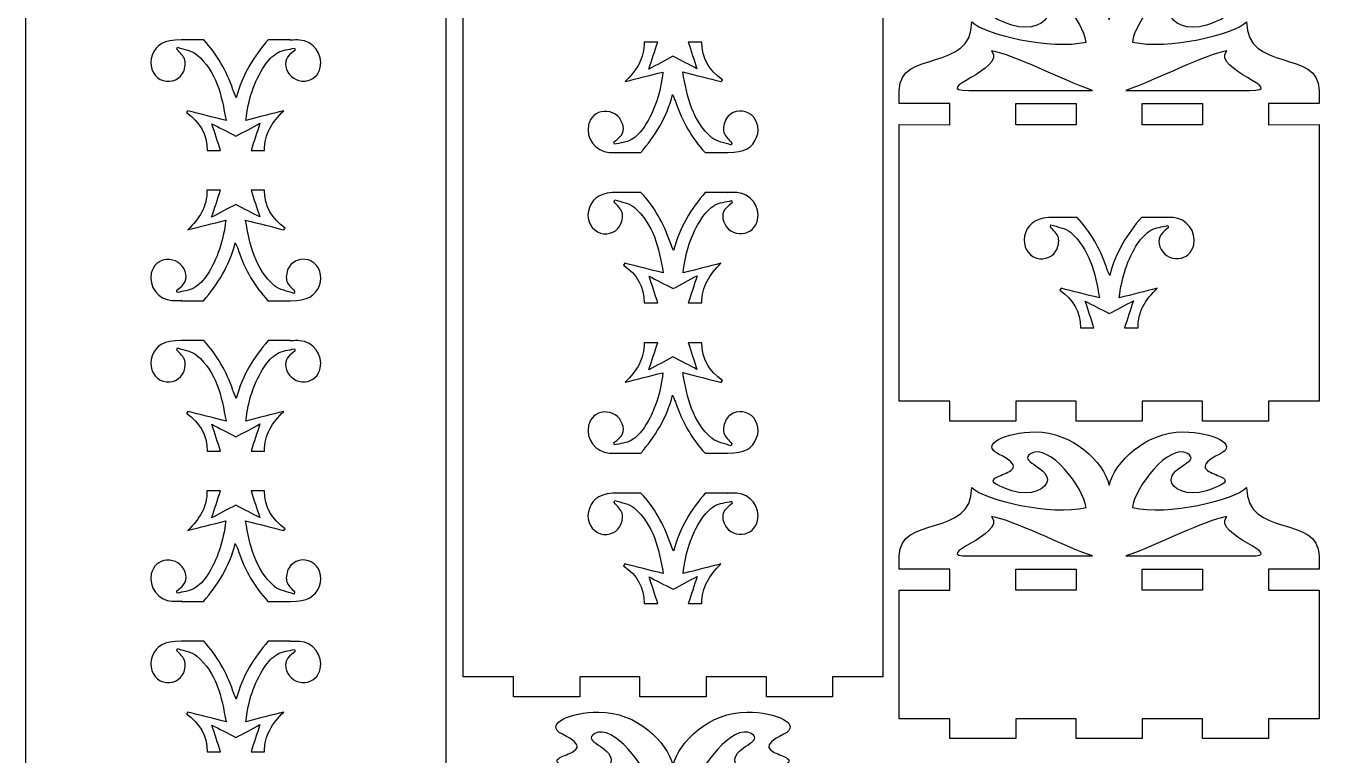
# Model space of a CAD drawing. Extents: x 4 to 934, y -398 to -4.
# Drawn here: x 734.4 to 930.3, y -216.7 to -106.2 of the extents above; entities that cross this region are included whole.
import ezdxf

# ---------------------------------------------------------------- set-up
doc = ezdxf.new("R2010")
doc.units = 0
doc.header["$MEASUREMENT"] = 0
doc.layers.add('LAYER_1', color=7, linetype='CONTINUOUS')

msp = doc.modelspace()

# ---------------------------------------------------------------- linework, layer by layer
at = {"layer": 'LAYER_1'}
for points in [[(884.38, -117.96), (893.51, -117.96), (893.51, -121.16), (884.38, -121.16), (884.38, -117.96)], [(912.64, -121.16), (903.51, -121.16), (903.51, -117.96), (912.64, -117.96), (912.64, -121.16)], [(893.51, -191.71), (884.38, -191.71), (884.38, -188.51), (893.51, -188.51), (893.51, -191.71)], [(912.65, -191.71), (903.51, -191.71), (903.51, -188.51), (912.65, -188.51), (912.65, -191.71)]]:
    msp.add_lwpolyline(points, dxfattribs=at)
for points, knots in [([(798.03, -24.79), (798.03, -24.79), (798.03, -22.79), (798.03, -22.79), (798.03, -16.47), (787.05, -20.17), (787.05, -12.41), (785.11, -14.34), (775.11, -16.7), (769.75, -15.47), (770.1, -12.37), (775.35, -5.68), (778.08, -7.27), (780.17, -8.47), (775.6, -9.21), (775.6, -11.31), (775.6, -12.57), (778.08, -13.86), (780.99, -12.91), (789.34, -10.18), (775.67, -10.97), (782.99, -7.36), (785.94, -5.9), (781.9, -4), (777.45, -4), (771.73, -4), (767.14, -8.52), (766.24, -12.05), (765.34, -8.52), (760.75, -4), (755.03, -4), (750.58, -4), (746.54, -5.9), (749.49, -7.36), (756.81, -10.97), (743.14, -10.18), (751.49, -12.91), (754.4, -13.86), (756.88, -12.57), (756.88, -11.31), (756.88, -9.21), (752.3, -8.47), (754.4, -7.27), (757.13, -5.68), (762.38, -12.37), (762.73, -15.47), (757.36, -16.7), (747.36, -14.34), (745.43, -12.41), (745.43, -20.17), (734.44, -16.47), (734.44, -22.79), (734.44, -22.79), (734.44, -24.79), (734.44, -24.79), (734.44, -24.79), (742.09, -24.79), (742.09, -24.79), (742.09, -24.79), (742.09, -28.2), (742.09, -28.2), (742.09, -28.2), (734.44, -28.19), (734.44, -28.19), (734.44, -28.19), (734.44, -227.29), (734.44, -227.29), (734.44, -227.29), (742.09, -227.29), (742.09, -227.29), (742.09, -227.29), (742.09, -230.29), (742.09, -230.29), (742.09, -230.29), (752.1, -230.29), (752.1, -230.29), (752.1, -230.29), (752.1, -227.29), (752.1, -227.29), (752.1, -227.29), (761.23, -227.29), (761.23, -227.29), (761.23, -227.29), (761.23, -230.29), (761.23, -230.29), (761.23, -230.29), (771.24, -230.29), (771.24, -230.29), (771.24, -230.29), (771.24, -227.29), (771.24, -227.29), (771.24, -227.29), (780.37, -227.29), (780.37, -227.29), (780.37, -227.29), (780.37, -230.29), (780.37, -230.29), (780.37, -230.29), (790.38, -230.29), (790.38, -230.29), (790.38, -230.29), (790.38, -227.29), (790.38, -227.29), (790.38, -227.29), (798.03, -227.29), (798.03, -227.29), (798.03, -227.29), (798.03, -28.19), (798.03, -28.19), (798.03, -28.19), (790.38, -28.2), (790.38, -28.2), (790.38, -28.2), (790.38, -24.79), (790.38, -24.79), (790.38, -24.79), (798.03, -24.79), (798.03, -24.79)], [0, 0, 0, 0, 1, 1, 1, 2, 2, 2, 3, 3, 3, 4, 4, 4, 5, 5, 5, 6, 6, 6, 7, 7, 7, 8, 8, 8, 9, 9, 9, 10, 10, 10, 11, 11, 11, 12, 12, 12, 13, 13, 13, 14, 14, 14, 15, 15, 15, 16, 16, 16, 17, 17, 17, 18, 18, 18, 19, 19, 19, 20, 20, 20, 21, 21, 21, 22, 22, 22, 23, 23, 23, 24, 24, 24, 25, 25, 25, 26, 26, 26, 27, 27, 27, 28, 28, 28, 29, 29, 29, 30, 30, 30, 31, 31, 31, 32, 32, 32, 33, 33, 33, 34, 34, 34, 35, 35, 35, 36, 36, 36, 37, 37, 37, 38, 38, 38, 39, 39, 39, 39]), ([(864.25, -24.79), (864.25, -24.79), (864.25, -22.79), (864.25, -22.79), (864.25, -16.47), (853.26, -20.17), (853.26, -12.41), (851.33, -14.34), (841.33, -16.7), (835.96, -15.47), (836.32, -12.37), (841.56, -5.68), (844.3, -7.27), (846.39, -8.47), (841.82, -9.21), (841.82, -11.31), (841.82, -12.57), (844.3, -13.86), (847.21, -12.91), (855.56, -10.18), (841.89, -10.97), (849.21, -7.36), (852.15, -5.9), (848.12, -4), (843.66, -4), (837.95, -4), (833.36, -8.52), (832.46, -12.05), (831.56, -8.52), (826.96, -4), (821.25, -4), (816.79, -4), (812.76, -5.9), (815.7, -7.36), (823.02, -10.97), (809.35, -10.18), (817.7, -12.91), (820.61, -13.86), (823.09, -12.57), (823.09, -11.31), (823.09, -9.21), (818.52, -8.47), (820.61, -7.27), (823.35, -5.68), (828.6, -12.37), (828.95, -15.47), (823.58, -16.7), (813.58, -14.34), (811.65, -12.41), (811.65, -20.17), (800.66, -16.47), (800.66, -22.79), (800.66, -22.79), (800.66, -24.79), (800.66, -24.79), (800.66, -24.79), (808.31, -24.79), (808.31, -24.79), (808.31, -24.79), (808.31, -28.2), (808.31, -28.2), (808.31, -28.2), (800.66, -28.19), (800.66, -28.19), (800.66, -28.19), (800.66, -204.84), (800.66, -204.84), (800.66, -204.84), (808.31, -204.84), (808.31, -204.84), (808.31, -204.84), (808.31, -207.83), (808.31, -207.83), (808.31, -207.83), (818.32, -207.83), (818.32, -207.83), (818.32, -207.83), (818.32, -204.84), (818.32, -204.84), (818.32, -204.84), (827.45, -204.84), (827.45, -204.84), (827.45, -204.84), (827.45, -207.83), (827.45, -207.83), (827.45, -207.83), (837.46, -207.83), (837.46, -207.83), (837.46, -207.83), (837.46, -204.84), (837.46, -204.84), (837.46, -204.84), (846.59, -204.84), (846.59, -204.84), (846.59, -204.84), (846.59, -207.83), (846.59, -207.83), (846.59, -207.83), (856.6, -207.83), (856.6, -207.83), (856.6, -207.83), (856.6, -204.84), (856.6, -204.84), (856.6, -204.84), (864.25, -204.84), (864.25, -204.84), (864.25, -204.84), (864.25, -28.19), (864.25, -28.19), (864.25, -28.19), (856.6, -28.2), (856.6, -28.2), (856.6, -28.2), (856.6, -24.79), (856.6, -24.79), (856.6, -24.79), (864.25, -24.79), (864.25, -24.79)], [0, 0, 0, 0, 1, 1, 1, 2, 2, 2, 3, 3, 3, 4, 4, 4, 5, 5, 5, 6, 6, 6, 7, 7, 7, 8, 8, 8, 9, 9, 9, 10, 10, 10, 11, 11, 11, 12, 12, 12, 13, 13, 13, 14, 14, 14, 15, 15, 15, 16, 16, 16, 17, 17, 17, 18, 18, 18, 19, 19, 19, 20, 20, 20, 21, 21, 21, 22, 22, 22, 23, 23, 23, 24, 24, 24, 25, 25, 25, 26, 26, 26, 27, 27, 27, 28, 28, 28, 29, 29, 29, 30, 30, 30, 31, 31, 31, 32, 32, 32, 33, 33, 33, 34, 34, 34, 35, 35, 35, 36, 36, 36, 37, 37, 37, 38, 38, 38, 39, 39, 39, 39]), ([(930.3, -117.96), (930.3, -117.96), (930.3, -115.96), (930.3, -115.96), (930.3, -109.63), (919.32, -113.33), (919.32, -105.57), (917.39, -107.51), (907.38, -109.87), (902.02, -108.63), (902.37, -105.53), (907.62, -98.84), (910.35, -100.43), (912.45, -101.64), (907.87, -102.37), (907.87, -104.48), (907.87, -105.73), (910.35, -107.03), (913.26, -106.07), (921.61, -103.34), (907.94, -104.13), (915.26, -100.52), (918.21, -99.06), (914.17, -97.16), (909.72, -97.16), (904, -97.16), (899.41, -101.68), (898.51, -105.22), (897.61, -101.68), (893.02, -97.16), (887.3, -97.16), (882.85, -97.16), (878.81, -99.06), (881.76, -100.52), (889.08, -104.13), (875.41, -103.34), (883.76, -106.07), (886.67, -107.03), (889.15, -105.73), (889.15, -104.48), (889.15, -102.37), (884.57, -101.64), (886.67, -100.43), (889.4, -98.84), (894.65, -105.53), (895.01, -108.63), (889.64, -109.87), (879.63, -107.51), (877.7, -105.57), (877.7, -113.33), (866.72, -109.63), (866.72, -115.96), (866.72, -115.96), (866.72, -117.96), (866.72, -117.96), (866.72, -117.96), (874.36, -117.96), (874.36, -117.96), (874.36, -117.96), (874.36, -121.16), (874.36, -121.16), (874.36, -121.16), (866.72, -121.15), (866.72, -121.15), (866.72, -121.15), (866.72, -163.07), (866.72, -163.07), (866.72, -163.07), (874.36, -163.07), (874.36, -163.07), (874.36, -163.07), (874.36, -166.07), (874.36, -166.07), (874.36, -166.07), (884.38, -166.07), (884.38, -166.07), (884.38, -166.07), (884.38, -163.07), (884.38, -163.07), (884.38, -163.07), (893.51, -163.07), (893.51, -163.07), (893.51, -163.07), (893.51, -166.07), (893.51, -166.07), (893.51, -166.07), (903.51, -166.07), (903.51, -166.07), (903.51, -166.07), (903.51, -163.07), (903.51, -163.07), (903.51, -163.07), (912.64, -163.07), (912.64, -163.07), (912.64, -163.07), (912.64, -166.07), (912.64, -166.07), (912.64, -166.07), (922.66, -166.07), (922.66, -166.07), (922.66, -166.07), (922.66, -163.07), (922.66, -163.07), (922.66, -163.07), (930.3, -163.07), (930.3, -163.07), (930.3, -163.07), (930.3, -121.15), (930.3, -121.15), (930.3, -121.15), (922.66, -121.16), (922.66, -121.16), (922.66, -121.16), (922.66, -117.96), (922.66, -117.96), (922.66, -117.96), (930.3, -117.96), (930.3, -117.96)], [0, 0, 0, 0, 1, 1, 1, 2, 2, 2, 3, 3, 3, 4, 4, 4, 5, 5, 5, 6, 6, 6, 7, 7, 7, 8, 8, 8, 9, 9, 9, 10, 10, 10, 11, 11, 11, 12, 12, 12, 13, 13, 13, 14, 14, 14, 15, 15, 15, 16, 16, 16, 17, 17, 17, 18, 18, 18, 19, 19, 19, 20, 20, 20, 21, 21, 21, 22, 22, 22, 23, 23, 23, 24, 24, 24, 25, 25, 25, 26, 26, 26, 27, 27, 27, 28, 28, 28, 29, 29, 29, 30, 30, 30, 31, 31, 31, 32, 32, 32, 33, 33, 33, 34, 34, 34, 35, 35, 35, 36, 36, 36, 37, 37, 37, 38, 38, 38, 39, 39, 39, 39]), ([(779.04, -112.49), (778.77, -113.66), (777.86, -114.47), (776.72, -114.55), (775.44, -114.64), (774.35, -113.94), (773.93, -112.76), (773.51, -111.58), (773.85, -110.83), (775.19, -109.91), (775.17, -109.79), (775.14, -109.67), (775.12, -109.55), (774.25, -109.77), (773.28, -109.83), (772.54, -110.27), (771.77, -110.73), (771.08, -111.47), (770.58, -112.23), (768.98, -114.69), (768.12, -117.41), (767.76, -120.5), (769.81, -119.99), (771.65, -119.52), (773.49, -119.05), (771.77, -120.74), (770.55, -122.58), (770.6, -125.05), (770.6, -125.05), (768.55, -125.05), (768.55, -125.05), (769, -123.69), (769.45, -122.33), (769.9, -120.95), (768.74, -121.57), (767.45, -122.26), (766.25, -122.9), (764.95, -122.22), (763.68, -121.56), (762.61, -121.01), (763.05, -122.36), (763.49, -123.7), (763.93, -125.05), (763.93, -125.05), (761.88, -125.05), (761.88, -125.05), (761.89, -122.6), (760.77, -120.73), (758.75, -119.32), (758.82, -119.23), (758.88, -119.14), (758.95, -119.05), (760.8, -119.52), (762.65, -119.99), (764.76, -120.52), (764.09, -116.68), (763.31, -113.11), (760.36, -110.56), (759.61, -109.91), (758.41, -109.79), (757.42, -109.42), (757.39, -109.53), (757.36, -109.63), (757.33, -109.74), (757.75, -110.28), (758.39, -110.77), (758.53, -111.37), (758.68, -112), (758.51, -112.83), (758.18, -113.39), (757.48, -114.57), (755.94, -114.9), (754.8, -114.3), (753.57, -113.64), (753.03, -112.04), (753.57, -110.63), (754.19, -109), (755.38, -108.33), (757.95, -108.31), (757.95, -108.31), (761.39, -108.31), (761.39, -108.31), (763.39, -110.5), (764.87, -113.03), (765.8, -115.87), (765.9, -116.17), (766.04, -116.45), (766.31, -117.09), (767.22, -113.56), (769, -110.79), (771.12, -108.31), (771.12, -108.31), (774.46, -108.31), (774.46, -108.31), (774.46, -108.32), (774.45, -108.32), (774.44, -108.33), (775.13, -108.33), (775.52, -108.31), (775.91, -108.33), (777.97, -108.46), (779.48, -110.47), (779.04, -112.49)], [0, 0, 0, 0, 1, 1, 1, 2, 2, 2, 3, 3, 3, 4, 4, 4, 5, 5, 5, 6, 6, 6, 7, 7, 7, 8, 8, 8, 9, 9, 9, 10, 10, 10, 11, 11, 11, 12, 12, 12, 13, 13, 13, 14, 14, 14, 15, 15, 15, 16, 16, 16, 17, 17, 17, 18, 18, 18, 19, 19, 19, 20, 20, 20, 21, 21, 21, 22, 22, 22, 23, 23, 23, 24, 24, 24, 25, 25, 25, 26, 26, 26, 27, 27, 27, 28, 28, 28, 29, 29, 29, 30, 30, 30, 31, 31, 31, 32, 32, 32, 33, 33, 33, 34, 34, 34, 34]), ([(845.12, -123.06), (844.5, -124.69), (843.31, -125.36), (840.74, -125.37), (840.74, -125.37), (837.3, -125.37), (837.3, -125.37), (835.3, -123.18), (833.82, -120.66), (832.89, -117.81), (832.79, -117.52), (832.65, -117.23), (832.38, -116.59), (831.48, -120.12), (829.69, -122.9), (827.57, -125.37), (827.57, -125.37), (824.23, -125.37), (824.23, -125.37), (824.24, -125.37), (824.24, -125.36), (824.25, -125.35), (823.56, -125.35), (823.17, -125.37), (822.78, -125.35), (820.73, -125.22), (819.21, -123.21), (819.66, -121.2), (819.92, -120.03), (820.83, -119.21), (821.97, -119.14), (823.25, -119.04), (824.34, -119.74), (824.76, -120.92), (825.18, -122.1), (824.84, -122.85), (823.5, -123.77), (823.53, -123.89), (823.55, -124.01), (823.58, -124.13), (824.44, -123.91), (825.41, -123.86), (826.15, -123.42), (826.92, -122.96), (827.61, -122.22), (828.11, -121.45), (829.71, -119), (830.57, -116.27), (830.93, -113.18), (828.88, -113.7), (827.04, -114.16), (825.2, -114.63), (826.92, -112.94), (828.14, -111.1), (828.09, -108.64), (828.09, -108.64), (830.14, -108.64), (830.14, -108.64), (829.69, -110), (829.25, -111.36), (828.79, -112.74), (829.95, -112.12), (831.24, -111.42), (832.44, -110.79), (833.74, -111.46), (835.01, -112.12), (836.08, -112.68), (835.64, -111.32), (835.2, -109.98), (834.76, -108.64), (834.76, -108.64), (836.81, -108.64), (836.81, -108.64), (836.8, -111.08), (837.92, -112.95), (839.94, -114.36), (839.87, -114.45), (839.81, -114.55), (839.74, -114.63), (837.89, -114.17), (836.04, -113.7), (833.93, -113.17), (834.6, -117), (835.38, -120.57), (838.33, -123.13), (839.08, -123.77), (840.28, -123.89), (841.28, -124.26), (841.3, -124.16), (841.33, -124.05), (841.36, -123.94), (840.94, -123.4), (840.3, -122.91), (840.16, -122.31), (840.01, -121.69), (840.18, -120.85), (840.51, -120.29), (841.21, -119.11), (842.75, -118.78), (843.89, -119.39), (845.12, -120.04), (845.66, -121.64), (845.12, -123.06)], [0, 0, 0, 0, 1, 1, 1, 2, 2, 2, 3, 3, 3, 4, 4, 4, 5, 5, 5, 6, 6, 6, 7, 7, 7, 8, 8, 8, 9, 9, 9, 10, 10, 10, 11, 11, 11, 12, 12, 12, 13, 13, 13, 14, 14, 14, 15, 15, 15, 16, 16, 16, 17, 17, 17, 18, 18, 18, 19, 19, 19, 20, 20, 20, 21, 21, 21, 22, 22, 22, 23, 23, 23, 24, 24, 24, 25, 25, 25, 26, 26, 26, 27, 27, 27, 28, 28, 28, 29, 29, 29, 30, 30, 30, 31, 31, 31, 32, 32, 32, 33, 33, 33, 34, 34, 34, 34]), ([(880.7, -109.98), (883.99, -110.5), (891.32, -114.35), (895.99, -115.96), (895.99, -115.96), (877.23, -115.96), (877.23, -115.96), (871.12, -115.96), (883.05, -112.8), (880.7, -109.98)], [0, 0, 0, 0, 1, 1, 1, 2, 2, 2, 3, 3, 3, 3]), ([(919.79, -115.96), (919.79, -115.96), (901.04, -115.96), (901.04, -115.96), (905.7, -114.35), (913.03, -110.5), (916.32, -109.98), (913.97, -112.8), (925.91, -115.96), (919.79, -115.96)], [0, 0, 0, 0, 1, 1, 1, 2, 2, 2, 3, 3, 3, 3]), ([(757.36, -146.59), (758.23, -146.36), (759.19, -146.31), (759.93, -145.87), (760.71, -145.41), (761.4, -144.67), (761.89, -143.91), (763.5, -141.45), (764.36, -138.73), (764.71, -135.63), (762.66, -136.15), (760.82, -136.62), (758.98, -137.08), (760.7, -135.4), (761.92, -133.56), (761.87, -131.09), (761.87, -131.09), (763.93, -131.09), (763.93, -131.09), (763.48, -132.45), (763.03, -133.81), (762.57, -135.19), (763.74, -134.57), (765.03, -133.88), (766.22, -133.24), (767.52, -133.92), (768.79, -134.58), (769.87, -135.13), (769.42, -133.78), (768.98, -132.43), (768.55, -131.09), (768.55, -131.09), (770.6, -131.09), (770.6, -131.09), (770.59, -133.54), (771.7, -135.41), (773.72, -136.82), (773.66, -136.91), (773.59, -137), (773.52, -137.09), (771.68, -136.62), (769.82, -136.15), (767.72, -135.62), (768.38, -139.46), (769.17, -143.03), (772.12, -145.58), (772.87, -146.23), (774.07, -146.35), (775.06, -146.72), (775.09, -146.61), (775.12, -146.5), (775.14, -146.4), (774.72, -145.86), (774.09, -145.37), (773.94, -144.76), (773.8, -144.14), (773.97, -143.31), (774.3, -142.74), (774.99, -141.57), (776.53, -141.24), (777.67, -141.84), (778.9, -142.5), (779.44, -144.09), (778.9, -145.51), (778.29, -147.14), (777.1, -147.81), (774.52, -147.83), (774.52, -147.83), (771.09, -147.83), (771.09, -147.83), (769.09, -145.63), (767.61, -143.11), (766.67, -140.27), (766.58, -139.97), (766.43, -139.69), (766.16, -139.04), (765.26, -142.58), (763.48, -145.35), (761.35, -147.83), (761.35, -147.83), (758.01, -147.83), (758.01, -147.83), (758.02, -147.82), (758.03, -147.81), (758.04, -147.81), (757.34, -147.81), (756.96, -147.83), (756.57, -147.8), (754.51, -147.68), (753, -145.67), (753.44, -143.65), (753.7, -142.48), (754.61, -141.67), (755.75, -141.59), (757.04, -141.5), (758.13, -142.2), (758.55, -143.38), (758.96, -144.56), (758.63, -145.3), (757.29, -146.22), (757.31, -146.35), (757.34, -146.47), (757.36, -146.59)], [0, 0, 0, 0, 1, 1, 1, 2, 2, 2, 3, 3, 3, 4, 4, 4, 5, 5, 5, 6, 6, 6, 7, 7, 7, 8, 8, 8, 9, 9, 9, 10, 10, 10, 11, 11, 11, 12, 12, 12, 13, 13, 13, 14, 14, 14, 15, 15, 15, 16, 16, 16, 17, 17, 17, 18, 18, 18, 19, 19, 19, 20, 20, 20, 21, 21, 21, 22, 22, 22, 23, 23, 23, 24, 24, 24, 25, 25, 25, 26, 26, 26, 27, 27, 27, 28, 28, 28, 29, 29, 29, 30, 30, 30, 31, 31, 31, 32, 32, 32, 33, 33, 33, 34, 34, 34, 34]), ([(842.12, -131.44), (844.18, -131.56), (845.69, -133.58), (845.25, -135.59), (844.99, -136.76), (844.08, -137.57), (842.94, -137.65), (841.65, -137.74), (840.56, -137.05), (840.14, -135.86), (839.73, -134.68), (840.06, -133.94), (841.41, -133.02), (841.38, -132.9), (841.35, -132.78), (841.33, -132.65), (840.46, -132.88), (839.5, -132.93), (838.76, -133.37), (837.98, -133.83), (837.29, -134.57), (836.8, -135.34), (835.19, -137.79), (834.33, -140.52), (833.98, -143.61), (836.03, -143.09), (837.87, -142.62), (839.71, -142.16), (837.99, -143.85), (836.77, -145.69), (836.82, -148.15), (836.82, -148.15), (834.76, -148.15), (834.76, -148.15), (835.21, -146.79), (835.66, -145.43), (836.12, -144.05), (834.95, -144.67), (833.66, -145.36), (832.47, -146), (831.17, -145.32), (829.9, -144.67), (828.83, -144.11), (829.27, -145.47), (829.7, -146.81), (830.15, -148.15), (830.15, -148.15), (828.09, -148.15), (828.09, -148.15), (828.1, -145.7), (826.99, -143.83), (824.97, -142.43), (825.03, -142.33), (825.1, -142.24), (825.17, -142.15), (827.02, -142.62), (828.87, -143.09), (830.97, -143.62), (830.31, -139.78), (829.52, -136.22), (826.57, -133.66), (825.82, -133.01), (824.62, -132.89), (823.63, -132.53), (823.6, -132.63), (823.57, -132.74), (823.55, -132.84), (823.97, -133.38), (824.61, -133.88), (824.75, -134.48), (824.89, -135.1), (824.73, -135.94), (824.4, -136.5), (823.7, -137.67), (822.16, -138), (821.02, -137.4), (819.78, -136.75), (819.25, -135.15), (819.78, -133.73), (820.4, -132.1), (821.59, -131.43), (824.17, -131.42), (824.17, -131.42), (827.6, -131.42), (827.6, -131.42), (829.6, -133.61), (831.08, -136.13), (832.02, -138.98), (832.11, -139.27), (832.26, -139.55), (832.53, -140.2), (833.43, -136.67), (835.22, -133.89), (837.34, -131.42), (837.34, -131.42), (840.68, -131.42), (840.68, -131.42), (840.67, -131.42), (840.66, -131.43), (840.65, -131.43), (841.35, -131.43), (841.74, -131.42), (842.12, -131.44)], [0, 0, 0, 0, 1, 1, 1, 2, 2, 2, 3, 3, 3, 4, 4, 4, 5, 5, 5, 6, 6, 6, 7, 7, 7, 8, 8, 8, 9, 9, 9, 10, 10, 10, 11, 11, 11, 12, 12, 12, 13, 13, 13, 14, 14, 14, 15, 15, 15, 16, 16, 16, 17, 17, 17, 18, 18, 18, 19, 19, 19, 20, 20, 20, 21, 21, 21, 22, 22, 22, 23, 23, 23, 24, 24, 24, 25, 25, 25, 26, 26, 26, 27, 27, 27, 28, 28, 28, 29, 29, 29, 30, 30, 30, 31, 31, 31, 32, 32, 32, 33, 33, 33, 34, 34, 34, 34]), ([(911.31, -139.38), (911.05, -140.55), (910.14, -141.36), (909, -141.44), (907.71, -141.53), (906.62, -140.83), (906.2, -139.65), (905.79, -138.48), (906.12, -137.73), (907.46, -136.81), (907.44, -136.69), (907.41, -136.57), (907.39, -136.45), (906.52, -136.67), (905.56, -136.72), (904.82, -137.16), (904.04, -137.62), (903.35, -138.36), (902.86, -139.12), (901.25, -141.58), (900.39, -144.31), (900.04, -147.4), (902.09, -146.88), (903.93, -146.42), (905.77, -145.95), (904.04, -147.64), (902.83, -149.47), (902.88, -151.94), (902.88, -151.94), (900.82, -151.94), (900.82, -151.94), (901.27, -150.58), (901.72, -149.22), (902.17, -147.84), (901.01, -148.46), (899.72, -149.15), (898.53, -149.79), (897.23, -149.11), (895.95, -148.46), (894.88, -147.9), (895.33, -149.26), (895.76, -150.6), (896.2, -151.94), (896.2, -151.94), (894.15, -151.94), (894.15, -151.94), (894.16, -149.5), (893.04, -147.63), (891.03, -146.21), (891.09, -146.12), (891.16, -146.04), (891.22, -145.94), (893.07, -146.41), (894.93, -146.88), (897.03, -147.41), (896.37, -143.57), (895.58, -140.01), (892.63, -137.45), (891.88, -136.81), (890.68, -136.68), (889.69, -136.32), (889.69, -136.32), (889.6, -136.63), (889.6, -136.63), (890.03, -137.17), (890.66, -137.66), (890.81, -138.27), (890.95, -138.89), (890.79, -139.72), (890.45, -140.29), (889.76, -141.46), (888.22, -141.79), (887.07, -141.19), (885.84, -140.54), (885.31, -138.94), (885.84, -137.52), (886.46, -135.89), (887.65, -135.22), (890.23, -135.21), (890.23, -135.21), (893.66, -135.21), (893.66, -135.21), (895.66, -137.4), (897.14, -139.92), (898.08, -142.76), (898.17, -143.06), (898.32, -143.35), (898.59, -143.99), (899.49, -140.45), (901.27, -137.68), (903.4, -135.21), (903.4, -135.21), (906.74, -135.21), (906.74, -135.21), (906.73, -135.21), (906.72, -135.22), (906.71, -135.23), (907.41, -135.23), (907.79, -135.21), (908.18, -135.23), (910.24, -135.35), (911.75, -137.37), (911.31, -139.38)], [0, 0, 0, 0, 1, 1, 1, 2, 2, 2, 3, 3, 3, 4, 4, 4, 5, 5, 5, 6, 6, 6, 7, 7, 7, 8, 8, 8, 9, 9, 9, 10, 10, 10, 11, 11, 11, 12, 12, 12, 13, 13, 13, 14, 14, 14, 15, 15, 15, 16, 16, 16, 17, 17, 17, 18, 18, 18, 19, 19, 19, 20, 20, 20, 21, 21, 21, 22, 22, 22, 23, 23, 23, 24, 24, 24, 25, 25, 25, 26, 26, 26, 27, 27, 27, 28, 28, 28, 29, 29, 29, 30, 30, 30, 31, 31, 31, 32, 32, 32, 33, 33, 33, 34, 34, 34, 34]), ([(779.04, -158.04), (778.77, -159.21), (777.86, -160.03), (776.72, -160.11), (775.44, -160.2), (774.35, -159.5), (773.93, -158.32), (773.51, -157.14), (773.85, -156.39), (775.19, -155.47), (775.17, -155.35), (775.14, -155.23), (775.12, -155.11), (774.25, -155.33), (773.28, -155.39), (772.54, -155.82), (771.77, -156.28), (771.08, -157.02), (770.58, -157.79), (768.98, -160.25), (768.12, -162.97), (767.76, -166.06), (769.81, -165.54), (771.65, -165.08), (773.49, -164.61), (771.77, -166.3), (770.55, -168.14), (770.6, -170.61), (770.6, -170.61), (768.55, -170.61), (768.55, -170.61), (769, -169.25), (769.45, -167.89), (769.9, -166.51), (768.74, -167.13), (767.45, -167.82), (766.25, -168.45), (764.95, -167.78), (763.68, -167.12), (762.61, -166.56), (763.05, -167.92), (763.49, -169.26), (763.93, -170.61), (763.93, -170.61), (761.88, -170.61), (761.88, -170.61), (761.89, -168.16), (760.77, -166.29), (758.75, -164.88), (758.82, -164.79), (758.88, -164.7), (758.95, -164.61), (760.8, -165.07), (762.65, -165.54), (764.76, -166.08), (764.09, -162.24), (763.31, -158.67), (760.36, -156.12), (759.61, -155.47), (758.41, -155.35), (757.42, -154.98), (757.39, -155.09), (757.36, -155.19), (757.33, -155.3), (757.75, -155.84), (758.39, -156.33), (758.53, -156.93), (758.68, -157.55), (758.51, -158.39), (758.18, -158.95), (757.48, -160.13), (755.94, -160.46), (754.8, -159.85), (753.57, -159.2), (753.03, -157.6), (753.57, -156.18), (754.19, -154.55), (755.38, -153.88), (757.95, -153.87), (757.95, -153.87), (761.39, -153.87), (761.39, -153.87), (763.39, -156.06), (764.87, -158.58), (765.8, -161.43), (765.9, -161.73), (766.04, -162.01), (766.31, -162.65), (767.22, -159.12), (769, -156.35), (771.12, -153.87), (771.12, -153.87), (774.46, -153.87), (774.46, -153.87), (774.46, -153.87), (774.45, -153.88), (774.44, -153.89), (775.13, -153.89), (775.52, -153.87), (775.91, -153.89), (777.97, -154.02), (779.48, -156.03), (779.04, -158.04)], [0, 0, 0, 0, 1, 1, 1, 2, 2, 2, 3, 3, 3, 4, 4, 4, 5, 5, 5, 6, 6, 6, 7, 7, 7, 8, 8, 8, 9, 9, 9, 10, 10, 10, 11, 11, 11, 12, 12, 12, 13, 13, 13, 14, 14, 14, 15, 15, 15, 16, 16, 16, 17, 17, 17, 18, 18, 18, 19, 19, 19, 20, 20, 20, 21, 21, 21, 22, 22, 22, 23, 23, 23, 24, 24, 24, 25, 25, 25, 26, 26, 26, 27, 27, 27, 28, 28, 28, 29, 29, 29, 30, 30, 30, 31, 31, 31, 32, 32, 32, 33, 33, 33, 34, 34, 34, 34]), ([(845.12, -168.62), (844.5, -170.25), (843.31, -170.92), (840.74, -170.93), (840.74, -170.93), (837.3, -170.93), (837.3, -170.93), (835.3, -168.74), (833.82, -166.22), (832.89, -163.37), (832.79, -163.07), (832.65, -162.79), (832.38, -162.15), (831.48, -165.68), (829.69, -168.45), (827.57, -170.93), (827.57, -170.93), (824.23, -170.93), (824.23, -170.93), (824.24, -170.92), (824.24, -170.92), (824.25, -170.91), (823.56, -170.91), (823.17, -170.93), (822.78, -170.91), (820.73, -170.78), (819.21, -168.77), (819.66, -166.76), (819.92, -165.59), (820.83, -164.77), (821.97, -164.69), (823.25, -164.6), (824.34, -165.3), (824.76, -166.48), (825.18, -167.66), (824.84, -168.41), (823.5, -169.33), (823.53, -169.45), (823.55, -169.57), (823.58, -169.69), (824.44, -169.47), (825.41, -169.41), (826.15, -168.98), (826.92, -168.52), (827.61, -167.78), (828.11, -167.01), (829.71, -164.56), (830.57, -161.83), (830.93, -158.74), (828.88, -159.26), (827.04, -159.72), (825.2, -160.19), (826.92, -158.5), (828.14, -156.66), (828.09, -154.2), (828.09, -154.2), (830.14, -154.2), (830.14, -154.2), (829.69, -155.56), (829.25, -156.91), (828.79, -158.29), (829.95, -157.67), (831.24, -156.98), (832.44, -156.35), (833.74, -157.02), (835.01, -157.68), (836.08, -158.23), (835.64, -156.88), (835.2, -155.54), (834.76, -154.2), (834.76, -154.2), (836.81, -154.2), (836.81, -154.2), (836.8, -156.64), (837.92, -158.51), (839.94, -159.92), (839.87, -160.01), (839.81, -160.1), (839.74, -160.2), (837.89, -159.73), (836.04, -159.26), (833.93, -158.72), (834.6, -162.56), (835.38, -166.13), (838.33, -168.68), (839.08, -169.33), (840.28, -169.46), (841.28, -169.82), (841.3, -169.71), (841.33, -169.61), (841.36, -169.5), (840.94, -168.96), (840.3, -168.47), (840.16, -167.87), (840.01, -167.25), (840.18, -166.41), (840.51, -165.85), (841.21, -164.67), (842.75, -164.34), (843.89, -164.95), (845.12, -165.6), (845.66, -167.2), (845.12, -168.62)], [0, 0, 0, 0, 1, 1, 1, 2, 2, 2, 3, 3, 3, 4, 4, 4, 5, 5, 5, 6, 6, 6, 7, 7, 7, 8, 8, 8, 9, 9, 9, 10, 10, 10, 11, 11, 11, 12, 12, 12, 13, 13, 13, 14, 14, 14, 15, 15, 15, 16, 16, 16, 17, 17, 17, 18, 18, 18, 19, 19, 19, 20, 20, 20, 21, 21, 21, 22, 22, 22, 23, 23, 23, 24, 24, 24, 25, 25, 25, 26, 26, 26, 27, 27, 27, 28, 28, 28, 29, 29, 29, 30, 30, 30, 31, 31, 31, 32, 32, 32, 33, 33, 33, 34, 34, 34, 34]), ([(930.3, -188.51), (930.3, -188.51), (930.3, -186.51), (930.3, -186.51), (930.3, -180.18), (919.32, -183.89), (919.32, -176.13), (917.39, -178.06), (907.38, -180.42), (902.02, -179.18), (902.37, -176.09), (907.62, -169.4), (910.35, -170.98), (912.45, -172.19), (907.87, -172.92), (907.87, -175.03), (907.87, -176.29), (910.36, -177.58), (913.26, -176.63), (921.61, -173.89), (907.94, -174.69), (915.26, -171.07), (918.21, -169.62), (914.17, -167.72), (909.72, -167.72), (904, -167.72), (899.41, -172.24), (898.51, -175.77), (897.61, -172.24), (893.02, -167.72), (887.3, -167.72), (882.85, -167.72), (878.82, -169.62), (881.76, -171.07), (889.08, -174.69), (875.41, -173.89), (883.76, -176.63), (886.67, -177.58), (889.15, -176.29), (889.15, -175.03), (889.15, -172.92), (884.57, -172.19), (886.67, -170.98), (889.4, -169.4), (894.65, -176.09), (895.01, -179.18), (889.64, -180.42), (879.64, -178.06), (877.7, -176.13), (877.7, -183.89), (866.72, -180.18), (866.72, -186.51), (866.72, -186.51), (866.72, -188.51), (866.72, -188.51), (866.72, -188.51), (874.37, -188.51), (874.37, -188.51), (874.37, -188.51), (874.37, -191.71), (874.37, -191.71), (874.37, -191.71), (866.72, -191.71), (866.72, -191.71), (866.72, -191.71), (866.72, -211.18), (866.72, -211.18), (866.72, -211.18), (874.37, -211.17), (874.37, -211.17), (874.37, -211.17), (874.37, -214.17), (874.37, -214.17), (874.37, -214.17), (884.38, -214.17), (884.38, -214.17), (884.38, -214.17), (884.38, -211.17), (884.38, -211.17), (884.38, -211.17), (893.51, -211.17), (893.51, -211.17), (893.51, -211.17), (893.51, -214.17), (893.51, -214.17), (893.51, -214.17), (903.51, -214.17), (903.51, -214.17), (903.51, -214.17), (903.51, -211.17), (903.51, -211.17), (903.51, -211.17), (912.65, -211.17), (912.65, -211.17), (912.65, -211.17), (912.65, -214.17), (912.65, -214.17), (912.65, -214.17), (922.66, -214.17), (922.66, -214.17), (922.66, -214.17), (922.66, -211.17), (922.66, -211.17), (922.66, -211.17), (930.3, -211.18), (930.3, -211.18), (930.3, -211.18), (930.3, -191.71), (930.3, -191.71), (930.3, -191.71), (922.66, -191.71), (922.66, -191.71), (922.66, -191.71), (922.66, -188.51), (922.66, -188.51), (922.66, -188.51), (930.3, -188.51), (930.3, -188.51)], [0, 0, 0, 0, 1, 1, 1, 2, 2, 2, 3, 3, 3, 4, 4, 4, 5, 5, 5, 6, 6, 6, 7, 7, 7, 8, 8, 8, 9, 9, 9, 10, 10, 10, 11, 11, 11, 12, 12, 12, 13, 13, 13, 14, 14, 14, 15, 15, 15, 16, 16, 16, 17, 17, 17, 18, 18, 18, 19, 19, 19, 20, 20, 20, 21, 21, 21, 22, 22, 22, 23, 23, 23, 24, 24, 24, 25, 25, 25, 26, 26, 26, 27, 27, 27, 28, 28, 28, 29, 29, 29, 30, 30, 30, 31, 31, 31, 32, 32, 32, 33, 33, 33, 34, 34, 34, 35, 35, 35, 36, 36, 36, 37, 37, 37, 38, 38, 38, 39, 39, 39, 39]), ([(757.36, -192.15), (758.23, -191.92), (759.19, -191.87), (759.93, -191.43), (760.71, -190.97), (761.4, -190.23), (761.89, -189.47), (763.5, -187.01), (764.36, -184.28), (764.71, -181.19), (762.66, -181.71), (760.82, -182.18), (758.98, -182.64), (760.7, -180.95), (761.92, -179.11), (761.87, -176.65), (761.87, -176.65), (763.93, -176.65), (763.93, -176.65), (763.48, -178.01), (763.03, -179.37), (762.57, -180.75), (763.74, -180.13), (765.03, -179.44), (766.22, -178.8), (767.52, -179.48), (768.79, -180.13), (769.87, -180.69), (769.42, -179.33), (768.98, -177.99), (768.55, -176.65), (768.55, -176.65), (770.6, -176.65), (770.6, -176.65), (770.59, -179.1), (771.7, -180.96), (773.72, -182.37), (773.66, -182.47), (773.59, -182.56), (773.52, -182.65), (771.68, -182.18), (769.82, -181.71), (767.72, -181.18), (768.38, -185.02), (769.17, -188.58), (772.12, -191.14), (772.87, -191.79), (774.07, -191.91), (775.06, -192.27), (775.06, -192.27), (775.14, -191.96), (775.14, -191.96), (774.72, -191.42), (774.09, -190.93), (773.94, -190.32), (773.8, -189.7), (773.97, -188.87), (774.3, -188.3), (774.99, -187.13), (776.53, -186.8), (777.67, -187.4), (778.9, -188.05), (779.44, -189.65), (778.9, -191.07), (778.29, -192.7), (777.1, -193.37), (774.52, -193.39), (774.52, -193.39), (771.09, -193.39), (771.09, -193.39), (769.09, -191.19), (767.61, -188.67), (766.67, -185.83), (766.58, -185.53), (766.43, -185.24), (766.16, -184.6), (765.26, -188.14), (763.48, -190.91), (761.35, -193.39), (761.35, -193.39), (758.01, -193.39), (758.01, -193.39), (758.02, -193.38), (758.03, -193.37), (758.04, -193.36), (757.34, -193.36), (756.96, -193.39), (756.57, -193.36), (754.51, -193.24), (753, -191.22), (753.44, -189.21), (753.7, -188.04), (754.61, -187.23), (755.75, -187.15), (757.04, -187.06), (758.13, -187.75), (758.55, -188.94), (758.96, -190.12), (758.63, -190.86), (757.29, -191.78), (757.31, -191.9), (757.34, -192.02), (757.36, -192.15)], [0, 0, 0, 0, 1, 1, 1, 2, 2, 2, 3, 3, 3, 4, 4, 4, 5, 5, 5, 6, 6, 6, 7, 7, 7, 8, 8, 8, 9, 9, 9, 10, 10, 10, 11, 11, 11, 12, 12, 12, 13, 13, 13, 14, 14, 14, 15, 15, 15, 16, 16, 16, 17, 17, 17, 18, 18, 18, 19, 19, 19, 20, 20, 20, 21, 21, 21, 22, 22, 22, 23, 23, 23, 24, 24, 24, 25, 25, 25, 26, 26, 26, 27, 27, 27, 28, 28, 28, 29, 29, 29, 30, 30, 30, 31, 31, 31, 32, 32, 32, 33, 33, 33, 34, 34, 34, 34]), ([(845.25, -181.15), (844.99, -182.32), (844.08, -183.13), (842.94, -183.21), (841.65, -183.3), (840.56, -182.6), (840.14, -181.42), (839.73, -180.24), (840.06, -179.5), (841.41, -178.58), (841.38, -178.46), (841.35, -178.34), (841.33, -178.22), (840.46, -178.44), (839.5, -178.49), (838.76, -178.93), (837.98, -179.39), (837.29, -180.13), (836.8, -180.89), (835.19, -183.35), (834.33, -186.08), (833.98, -189.17), (836.03, -188.65), (837.87, -188.19), (839.71, -187.72), (837.99, -189.41), (836.77, -191.24), (836.82, -193.71), (836.82, -193.71), (834.76, -193.71), (834.76, -193.71), (835.21, -192.35), (835.66, -190.99), (836.12, -189.61), (834.95, -190.23), (833.66, -190.92), (832.47, -191.56), (831.17, -190.88), (829.9, -190.22), (828.83, -189.67), (829.27, -191.03), (829.7, -192.37), (830.15, -193.71), (830.15, -193.71), (828.09, -193.71), (828.09, -193.71), (828.1, -191.27), (826.99, -189.4), (824.97, -187.98), (825.03, -187.89), (825.1, -187.8), (825.17, -187.71), (827.02, -188.18), (828.87, -188.65), (830.97, -189.18), (830.31, -185.34), (829.52, -181.78), (826.57, -179.22), (825.82, -178.58), (824.62, -178.45), (823.63, -178.08), (823.63, -178.08), (823.55, -178.4), (823.55, -178.4), (823.97, -178.94), (824.61, -179.43), (824.75, -180.04), (824.89, -180.66), (824.73, -181.49), (824.4, -182.06), (823.7, -183.23), (822.16, -183.56), (821.02, -182.96), (819.78, -182.3), (819.25, -180.71), (819.78, -179.29), (820.4, -177.66), (821.59, -176.99), (824.17, -176.97), (824.17, -176.97), (827.6, -176.97), (827.6, -176.97), (829.6, -179.17), (831.08, -181.69), (832.02, -184.53), (832.11, -184.83), (832.26, -185.12), (832.53, -185.76), (833.43, -182.22), (835.22, -179.45), (837.34, -176.97), (837.34, -176.97), (840.68, -176.97), (840.68, -176.97), (840.67, -176.98), (840.66, -176.99), (840.65, -176.99), (841.35, -176.99), (841.74, -176.97), (842.12, -177), (844.18, -177.12), (845.69, -179.14), (845.25, -181.15)], [0, 0, 0, 0, 1, 1, 1, 2, 2, 2, 3, 3, 3, 4, 4, 4, 5, 5, 5, 6, 6, 6, 7, 7, 7, 8, 8, 8, 9, 9, 9, 10, 10, 10, 11, 11, 11, 12, 12, 12, 13, 13, 13, 14, 14, 14, 15, 15, 15, 16, 16, 16, 17, 17, 17, 18, 18, 18, 19, 19, 19, 20, 20, 20, 21, 21, 21, 22, 22, 22, 23, 23, 23, 24, 24, 24, 25, 25, 25, 26, 26, 26, 27, 27, 27, 28, 28, 28, 29, 29, 29, 30, 30, 30, 31, 31, 31, 32, 32, 32, 33, 33, 33, 34, 34, 34, 34]), ([(877.23, -186.51), (871.12, -186.51), (883.05, -183.36), (880.7, -180.54), (883.99, -181.06), (891.32, -184.9), (895.99, -186.51), (895.99, -186.51), (877.23, -186.51), (877.23, -186.51)], [0, 0, 0, 0, 1, 1, 1, 2, 2, 2, 3, 3, 3, 3]), ([(901.04, -186.51), (905.7, -184.9), (913.03, -181.06), (916.32, -180.54), (913.97, -183.36), (925.91, -186.51), (919.79, -186.51), (919.79, -186.51), (901.04, -186.51), (901.04, -186.51)], [0, 0, 0, 0, 1, 1, 1, 2, 2, 2, 3, 3, 3, 3]), ([(779.04, -203.6), (778.77, -204.77), (777.86, -205.59), (776.72, -205.67), (775.44, -205.76), (774.35, -205.06), (773.93, -203.88), (773.51, -202.7), (773.85, -201.95), (775.19, -201.03), (775.17, -200.91), (775.14, -200.79), (775.12, -200.67), (774.25, -200.89), (773.28, -200.95), (772.54, -201.38), (771.77, -201.84), (771.08, -202.58), (770.58, -203.35), (768.98, -205.8), (768.12, -208.53), (767.76, -211.62), (769.81, -211.1), (771.65, -210.64), (773.49, -210.17), (771.77, -211.86), (770.55, -213.7), (770.6, -216.16), (770.6, -216.16), (768.55, -216.16), (768.55, -216.16), (769, -214.81), (769.45, -213.44), (769.9, -212.06), (768.74, -212.69), (767.45, -213.38), (766.25, -214.02), (764.95, -213.34), (763.68, -212.68), (762.61, -212.12), (763.05, -213.48), (763.49, -214.82), (763.93, -216.16), (763.93, -216.16), (761.88, -216.16), (761.88, -216.16), (761.89, -213.72), (760.77, -211.85), (758.75, -210.44), (758.82, -210.35), (758.88, -210.26), (758.95, -210.16), (760.8, -210.63), (762.65, -211.1), (764.76, -211.63), (764.09, -207.8), (763.31, -204.23), (760.36, -201.68), (759.61, -201.03), (758.41, -200.9), (757.42, -200.54), (757.42, -200.54), (757.33, -200.86), (757.33, -200.86), (757.75, -201.4), (758.39, -201.89), (758.53, -202.49), (758.68, -203.11), (758.51, -203.95), (758.18, -204.51), (757.48, -205.69), (755.94, -206.01), (754.8, -205.41), (753.57, -204.76), (753.03, -203.16), (753.57, -201.74), (754.19, -200.12), (755.38, -199.44), (757.95, -199.43), (757.95, -199.43), (761.39, -199.43), (761.39, -199.43), (763.39, -201.62), (764.87, -204.14), (765.8, -206.99), (765.9, -207.29), (766.04, -207.57), (766.31, -208.21), (767.22, -204.68), (769, -201.9), (771.12, -199.43), (771.12, -199.43), (774.46, -199.43), (774.46, -199.43), (774.46, -199.44), (774.45, -199.44), (774.44, -199.45), (775.13, -199.45), (775.52, -199.43), (775.91, -199.45), (777.97, -199.58), (779.48, -201.59), (779.04, -203.6)], [0, 0, 0, 0, 1, 1, 1, 2, 2, 2, 3, 3, 3, 4, 4, 4, 5, 5, 5, 6, 6, 6, 7, 7, 7, 8, 8, 8, 9, 9, 9, 10, 10, 10, 11, 11, 11, 12, 12, 12, 13, 13, 13, 14, 14, 14, 15, 15, 15, 16, 16, 16, 17, 17, 17, 18, 18, 18, 19, 19, 19, 20, 20, 20, 21, 21, 21, 22, 22, 22, 23, 23, 23, 24, 24, 24, 25, 25, 25, 26, 26, 26, 27, 27, 27, 28, 28, 28, 29, 29, 29, 30, 30, 30, 31, 31, 31, 32, 32, 32, 33, 33, 33, 34, 34, 34, 34]), ([(864.25, -230.94), (864.25, -230.94), (864.25, -228.94), (864.25, -228.94), (864.25, -222.62), (853.26, -226.32), (853.26, -218.56), (851.33, -220.49), (841.33, -222.85), (835.96, -221.62), (836.31, -218.52), (841.56, -211.83), (844.3, -213.42), (846.39, -214.62), (841.81, -215.36), (841.81, -217.46), (841.81, -218.72), (844.3, -220.01), (847.21, -219.06), (855.55, -216.33), (841.88, -217.12), (849.2, -213.51), (852.15, -212.05), (848.11, -210.15), (843.66, -210.15), (837.95, -210.15), (833.35, -214.67), (832.45, -218.2), (831.55, -214.67), (826.96, -210.15), (821.24, -210.15), (816.79, -210.15), (812.76, -212.05), (815.7, -213.51), (823.02, -217.12), (809.35, -216.33), (817.7, -219.06), (820.61, -220.01), (823.09, -218.72), (823.09, -217.46), (823.09, -215.36), (818.51, -214.62), (820.61, -213.42), (823.34, -211.83), (828.59, -218.52), (828.95, -221.62), (823.58, -222.85), (813.58, -220.49), (811.65, -218.56), (811.65, -226.32), (800.66, -222.62), (800.66, -228.94), (800.66, -228.94), (800.66, -230.94), (800.66, -230.94), (800.66, -230.94), (808.31, -230.94), (808.31, -230.94), (808.31, -230.94), (808.31, -234.35), (808.31, -234.35), (808.31, -234.35), (800.66, -234.34), (800.66, -234.34), (800.66, -234.34), (800.66, -388.54), (800.66, -388.54), (800.66, -388.54), (808.31, -388.53), (808.31, -388.53), (808.31, -388.53), (808.31, -391.53), (808.31, -391.53), (808.31, -391.53), (818.32, -391.53), (818.32, -391.53), (818.32, -391.53), (818.32, -388.53), (818.32, -388.53), (818.32, -388.53), (827.45, -388.53), (827.45, -388.53), (827.45, -388.53), (827.45, -391.53), (827.45, -391.53), (827.45, -391.53), (837.46, -391.53), (837.46, -391.53), (837.46, -391.53), (837.46, -388.53), (837.46, -388.53), (837.46, -388.53), (846.59, -388.53), (846.59, -388.53), (846.59, -388.53), (846.59, -391.53), (846.59, -391.53), (846.59, -391.53), (856.6, -391.53), (856.6, -391.53), (856.6, -391.53), (856.6, -388.53), (856.6, -388.53), (856.6, -388.53), (864.25, -388.54), (864.25, -388.54), (864.25, -388.54), (864.25, -234.34), (864.25, -234.34), (864.25, -234.34), (856.6, -234.35), (856.6, -234.35), (856.6, -234.35), (856.6, -230.94), (856.6, -230.94), (856.6, -230.94), (864.25, -230.94), (864.25, -230.94)], [0, 0, 0, 0, 1, 1, 1, 2, 2, 2, 3, 3, 3, 4, 4, 4, 5, 5, 5, 6, 6, 6, 7, 7, 7, 8, 8, 8, 9, 9, 9, 10, 10, 10, 11, 11, 11, 12, 12, 12, 13, 13, 13, 14, 14, 14, 15, 15, 15, 16, 16, 16, 17, 17, 17, 18, 18, 18, 19, 19, 19, 20, 20, 20, 21, 21, 21, 22, 22, 22, 23, 23, 23, 24, 24, 24, 25, 25, 25, 26, 26, 26, 27, 27, 27, 28, 28, 28, 29, 29, 29, 30, 30, 30, 31, 31, 31, 32, 32, 32, 33, 33, 33, 34, 34, 34, 35, 35, 35, 36, 36, 36, 37, 37, 37, 38, 38, 38, 39, 39, 39, 39])]:
    msp.add_open_spline(points, degree=3, knots=knots, dxfattribs=at)

doc.saveas('drawing.dxf')
